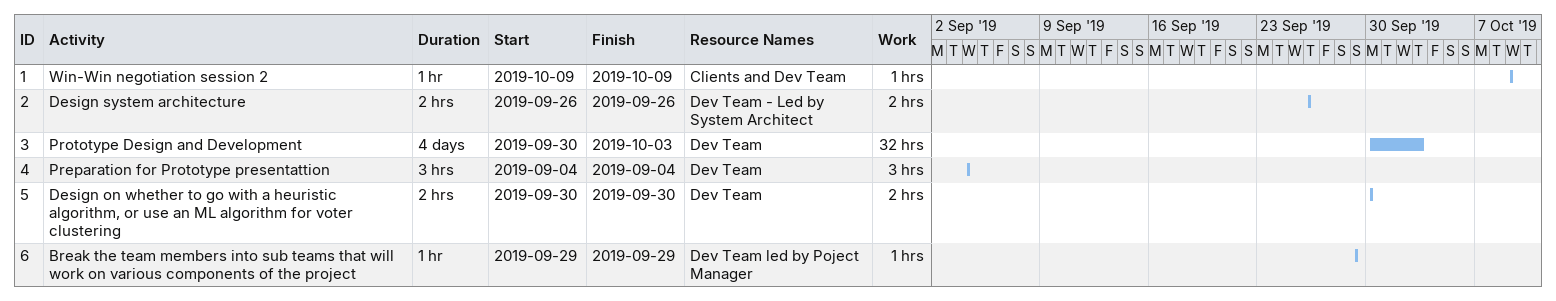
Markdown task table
| ID | Task | Duration | Start | Finish | Resources | Work (h) |
|---|---|---|---|---|---|---|
| 1 | Win-Win negotiation session 2 | 1h | 2019-10-09 | 2019-10-09 | Clients and Dev Team | 1 |
| 2 | Design system architecture | 2h | 2019-09-26 | 2019-09-26 | Dev Team - Led by System Architect | 2 |
| 3 | Prototype Design and Development | 4d | 2019-09-30 | 2019-10-03 | Dev Team | 32 |
| 4 | Preparation for Prototype presentattion | 3h | 2019-09-04 | 2019-09-04 | Dev Team | 3 |
| 5 | Design on whether to go with a heuristic algorithm, or use an ML algorithm for voter clustering | 2h | 2019-09-30 | 2019-09-30 | Dev Team | 2 |
| 6 | Break the team members into sub teams that will work on various components of the project | 1h | 2019-09-29 | 2019-09-29 | Dev Team led by Poject Manager | 1 |
